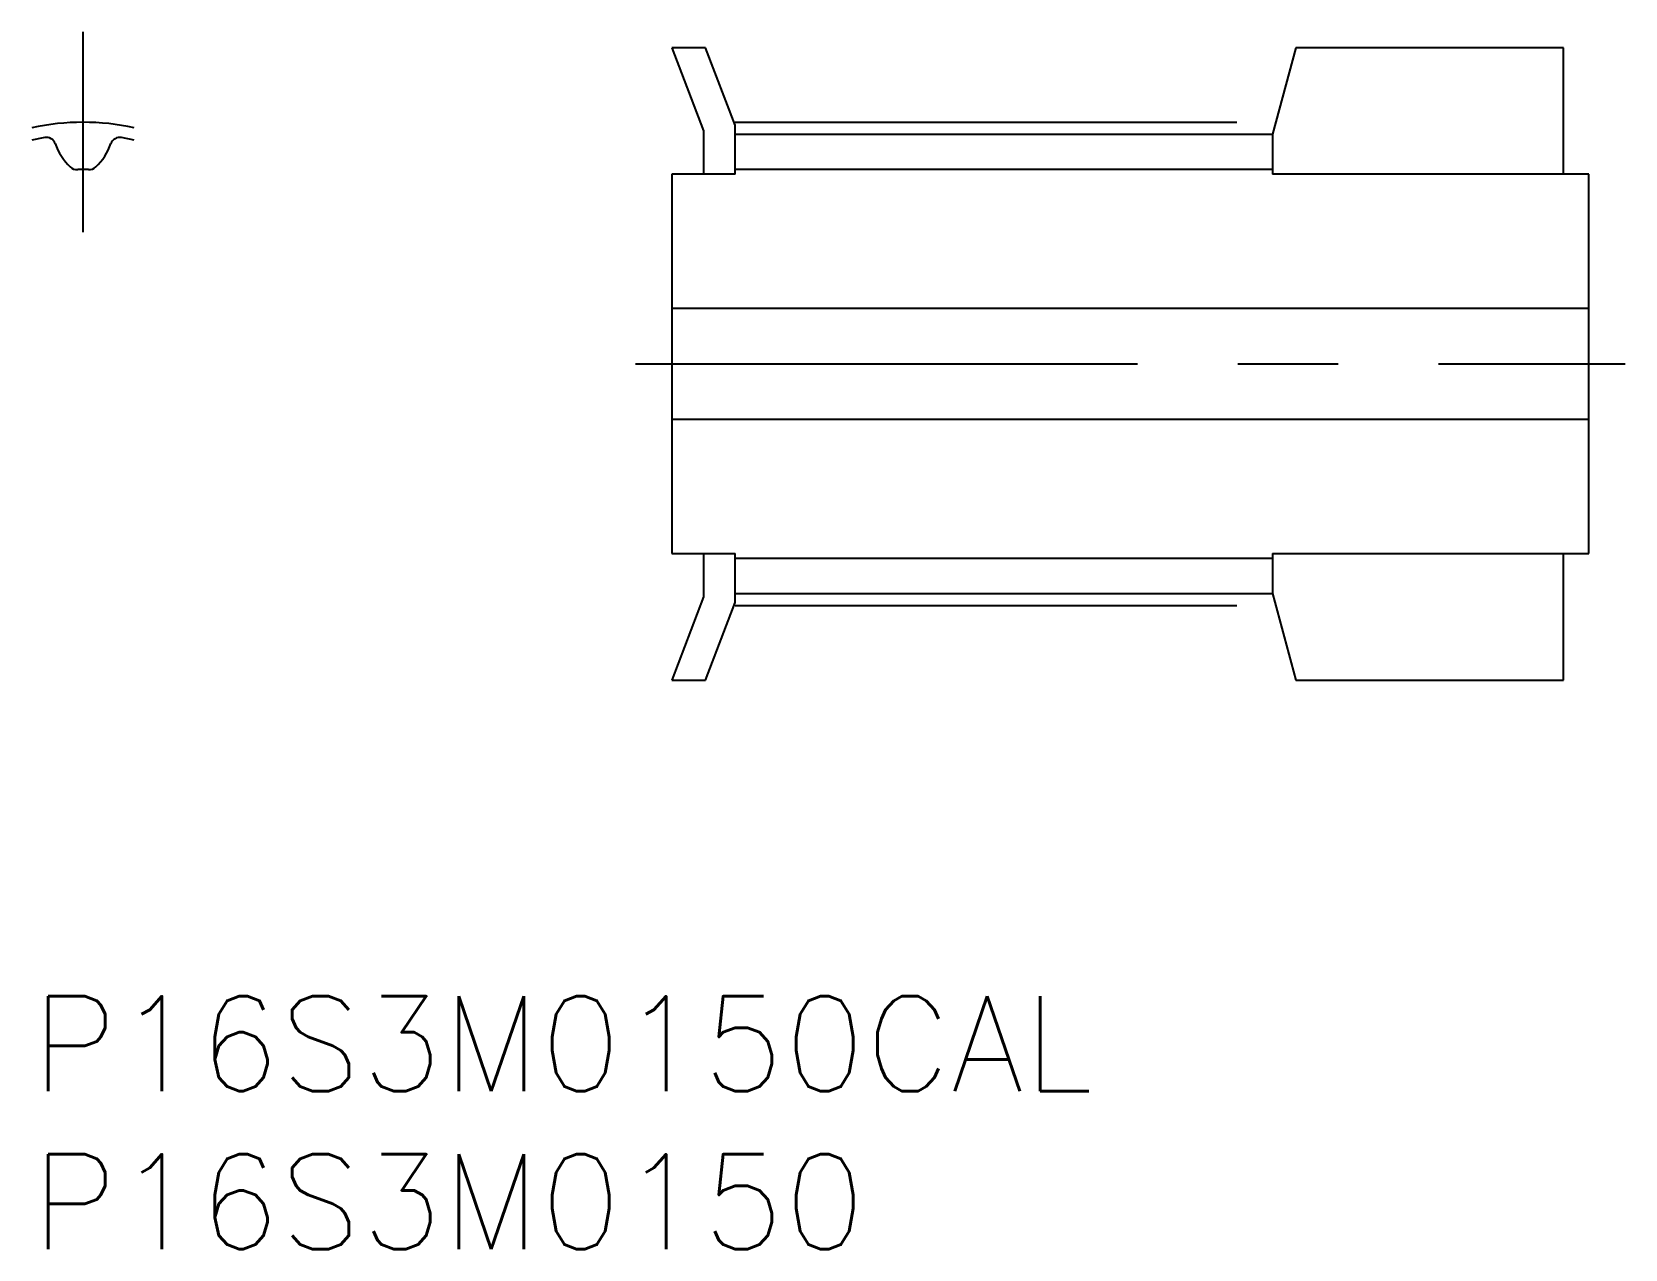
# Model space of a CAD drawing. Extents: x 0 to 50.4, y -8 to 30.5.
import ezdxf

# ---------------------------------------------------------------- set-up
doc = ezdxf.new("R2010")
doc.units = 0
doc.header["$LTSCALE"] = 0.5
doc.linetypes.add('CENTER', pattern=[50.8, 31.75, -6.35, 6.35, -6.35])
for name, color, linetype in [('MSM_CENTER', 1, 'CENTER'), ('MSM_CONTINUOUS', 7, 'CONTINUOUS'), ('MSM_PART_NUMBER', 7, 'CONTINUOUS')]:
    doc.layers.add(name, color=color, linetype=linetype)
doc.styles.get("Standard").update_dxf_attribs({"font": 'txt.shx', "height": 1, "bigfont": 'bigfont.shx'})

# ---------------------------------------------------------------- blocks, each defined once
blk = doc.blocks.new('*U22')
at = {"layer": 'MSM_PART_NUMBER'}
blk.add_text('P16S3M0150CAL', height=3, dxfattribs=at).set_placement((0, -3))
blk = doc.blocks.new('*U23')
at = {"layer": 'MSM_PART_NUMBER'}
blk.add_text('P16S3M0150', height=3, dxfattribs=at).set_placement((0, -8))

msp = doc.modelspace()

# ---------------------------------------------------------------- linework, layer by layer
at = {"layer": 'MSM_CENTER'}
for p, q in [((1.619, 24.16), (1.619, 30.5)), ((22.237, 27.64), (39.237, 27.64)), ((19.087, 20), (50.387, 20)), ((22.237, 12.36), (39.237, 12.36))]:
    msp.add_line(p, q, dxfattribs=at)
msp.add_arc((1.619, 20), 7.64, 77.7691, 102.2309, dxfattribs=at)
at = {"layer": 'MSM_CONTINUOUS'}
for p, q in [((21.307, 30), (20.237, 30)), ((20.237, 30), (21.237, 27.366)), ((22.237, 27.55), (21.307, 30)), ((39.971, 30), (39.237, 27.26)), ((48.437, 30), (39.971, 30)), ((48.437, 26), (48.437, 30)), ((21.237, 27.366), (21.237, 26)), ((22.237, 26), (22.237, 27.55)), ((22.237, 27.26), (39.237, 27.26)), ((39.237, 27.26), (39.237, 26)), ((20.237, 26), (20.237, 14)), ((22.237, 26), (20.237, 26)), ((39.237, 26.15), (22.237, 26.15)), ((49.237, 26), (39.237, 26)), ((49.237, 14), (49.237, 26)), ((49.237, 21.75), (20.237, 21.75)), ((20.237, 18.25), (49.237, 18.25)), ((20.237, 14), (22.237, 14)), ((21.237, 14), (21.237, 12.634)), ((22.237, 12.45), (22.237, 14)), ((22.237, 13.85), (39.237, 13.85)), ((39.237, 14), (39.237, 12.74)), ((39.237, 14), (49.237, 14)), ((48.437, 10), (48.437, 14)), ((21.237, 12.634), (20.237, 10)), ((22.237, 12.74), (39.237, 12.74)), ((39.237, 12.74), (39.971, 10)), ((21.307, 10), (22.237, 12.45)), ((20.237, 10), (21.307, 10)), ((39.971, 10), (48.437, 10))]:
    msp.add_line(p, q, dxfattribs=at)
for centre, radius, start, end in [((1.619, 20), 7.26, 99.6182, 102.8818), ((0.456, 26.862), 0.3, 19.9931, 99.6182), ((2.594, 27.64), 1.975, 199.9931, 225.6808), ((0.644, 27.64), 1.975, 314.3192, 340.0069), ((2.781, 26.862), 0.3, 80.3818, 160.0069), ((1.619, 20), 7.26, 77.1182, 80.3818), ((1.423, 26.442), 0.3, 225.6808, 274.9233), ((1.814, 26.442), 0.3, 265.0767, 314.3192), ((1.619, 24.175), 1.975, 85.0767, 94.9233)]:
    msp.add_arc(centre, radius, start, end, dxfattribs=at)

# ---------------------------------------------------------------- block references
for name in ['*U22', '*U23']:
    msp.add_blockref(name, (0, 0), dxfattribs=at)

doc.saveas('drawing.dxf')
